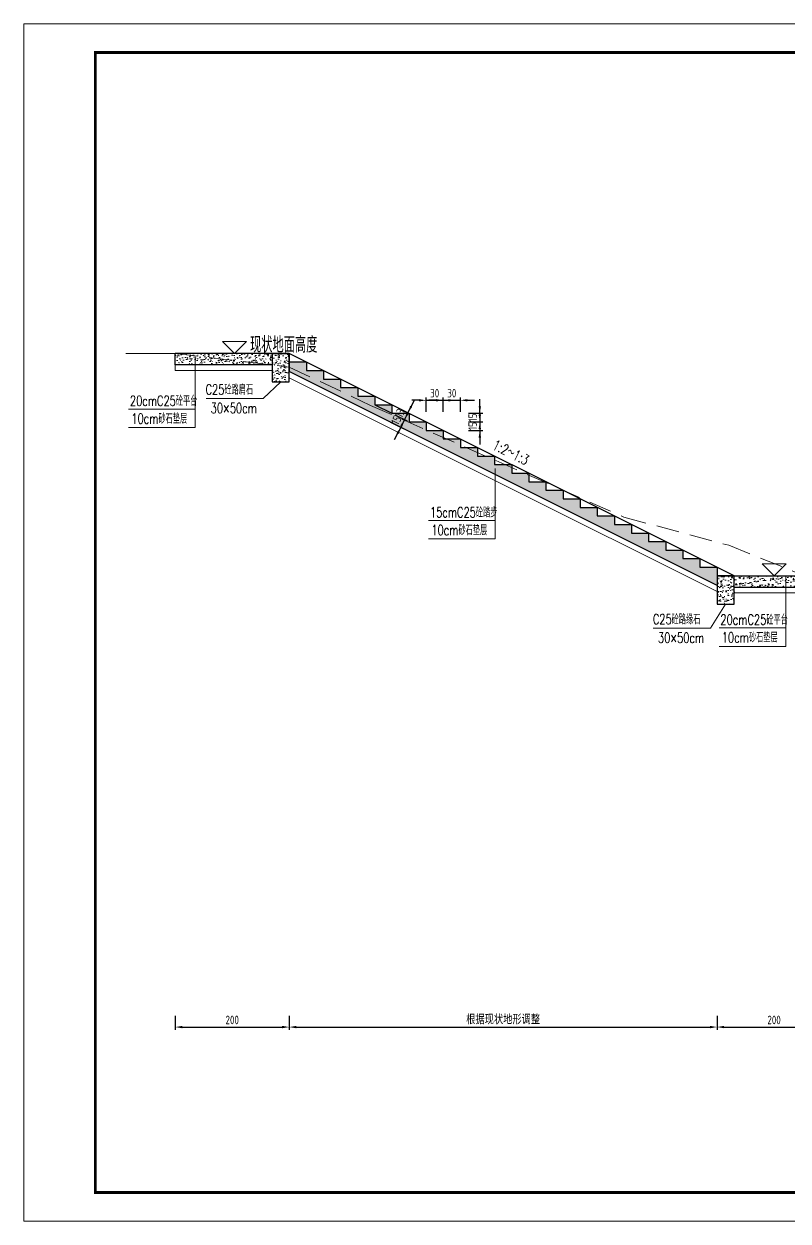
# Model space of a CAD drawing. Header units: inches. Extents: x 23 to 70, y 0 to 119.
# Drawn here: x 23.29 to 36.69, y 71.54 to 92.54 of the extents above; entities that cross this region are included whole.
import ezdxf

# ---------------------------------------------------------------- set-up
doc = ezdxf.new("R2010")
doc.units = ezdxf.units.IN
doc.header["$MEASUREMENT"] = 0
doc.linetypes.add('X5', pattern=[3, 2, -1])
for name, color, linetype, lineweight in [('000细实线', 4, 'Continuous', 18), ('000虚线', 2, 'X5', 18), ('000轮廓', 6, 'Continuous', 30), ('00标注文字', 2, 'Continuous', 15), ('JZYS-01-文本层', 7, 'Continuous', 18), ('JZYS-4-细实线层2', 3, 'Continuous', 18), ('填充', 8, 'Continuous', 15)]:
    doc.layers.add(name, color=color, linetype=linetype, lineweight=lineweight)
for name, color, linetype in [('图框', 7, 'Continuous'), ('辅助', 7, 'Continuous'), ('钢筋标注', 7, 'Continuous')]:
    doc.layers.add(name, color=color, linetype=linetype)
doc.styles.get("Standard").update_dxf_attribs({"font": 'txt', "bigfont": 'gbcbig.shx'})
doc.styles.add('TSSD_Dimension', font='tssdeng.shx', dxfattribs={"width": 0.8, "bigfont": 'hztxt.shx'})
doc.dimstyles.new('TSSD_200_1_3.5', dxfattribs={"dimscale": 0.25, "dimtxt": 2.85, "dimasz": 2.5, "dimexe": 1, "dimexo": 2.5, "dimgap": 1, "dimtad": 1, "dimdec": 0, "dimlfac": 100, "dimzin": 0, "dimdsep": 46, "dimtxsty": 'TSSD_Dimension', "dimcen": 0, "dimdle": 1, "dimclrd": 3, "dimclre": 3, "dimclrt": 7, "dimadec": 1, "dimazin": 0, "dimtfac": 1, "dimtdec": 0, "dimtix": 1, "dimtmove": 2, "dimatfit": 3, "dimfxl": 5, "dimfxlon": 1, "dimtolj": 1, "dimtzin": 0, "dimarcsym": 0})
pattern_1 = [(50, (-636889.17598, -3367983.01987), (0.182184668996, -0.015939085539), [0.01905, -0.20955]), (355, (-636889.17598, -3367983.01987), (-0.035242825976, 0.191056642882), [0.01524, -0.16764]), (100.451, (-636889.1608, -3367983.0212), (0.146942501666, 0.17511668782), [0.01619, -0.17809]), (46.1842, (-636889.17598, -3367982.96907), (0.271079040892, -0.042042327933), [0.028575, -0.314325]), (96.6356, (-636889.1534, -3367982.97258), (0.237404234466, 0.24742555589), [0.024285, -0.267135]), (351.184, (-636889.17598, -3367982.96907), (0.237404605814, 0.24742511786), [0.02286, -0.25146]), (21, (-636889.15058, -3367982.98177), (0.1516148798354, -0.102265518517), [0.01905, -0.20955]), (326, (-636889.15058, -3367982.98177), (0.061802028348, 0.184187966122), [0.01524, -0.16764]), (71.4514, (-636889.13794, -3367982.9903), (0.21341649077, 0.081922857716), [0.01619, -0.17809]), (37.5, (-636889.17598, -3367983.019874), (0.0030886032506, 0.0845550388732), [0, -0.165608, 0, -0.17018, 0, -0.168275]), (7.5, (-636889.17598, -3367983.01987), (0.0668196625103, 0.100180574818), [0, -0.097028, 0, -0.161798, 0, -0.064135]), (327.5, (-636889.23262, -3367983.019874), (0.1355905951669, -0.0057287439927), [0, -0.0635, 0, -0.19812, 0, -0.26289]), (317.5, (-636889.25802, -3367983.01987), (0.148129181386, 0.0254264910333), [0, -0.08255, 0, -0.131572, 0, -0.18669])]

# ---------------------------------------------------------------- blocks, each defined once
blk = doc.blocks.new('*D60')
at = {"layer": 'Defpoints', "color": 0, "transparency": 16777216}
for p in [(35.442, 82.857), (37.442, 82.857), (37.442, 74.94)]:
    blk.add_point(p, dxfattribs=at)
at = {"layer": '辅助', "color": 3, "linetype": 'ByBlock', "lineweight": -2, "transparency": 16777216}
for p, q in [((35.442, 75.14), (35.442, 74.89)), ((37.442, 75.14), (37.442, 74.89))]:
    blk.add_line(p, q, dxfattribs=at)
at = {"layer": '辅助', "color": 3, "lineweight": -2, "transparency": 16777216}
blk.add_line((35.567, 74.94), (37.317, 74.94), dxfattribs=at)
at = {"layer": '辅助', "color": 3, "transparency": 16777216}
for points in [[(35.567, 74.961), (35.567, 74.919), (35.442, 74.94)], [(37.317, 74.961), (37.317, 74.919), (37.442, 74.94)]]:
    blk.add_solid(points, dxfattribs=at)
at = {"layer": '辅助', "color": 7, "transparency": 16777216, "insert": (36.442, 75.065), "char_height": 0.15, "attachment_point": 5, "style": 'TSSD_Dimension'}
blk.add_mtext('\\A1;200', dxfattribs=at)
blk = doc.blocks.new('*D64')
at = {"layer": 'Defpoints', "color": 0, "transparency": 16777216}
for p in [(27.942, 86.757), (35.442, 82.857), (35.442, 74.94)]:
    blk.add_point(p, dxfattribs=at)
at = {"layer": '辅助', "color": 3, "linetype": 'ByBlock', "lineweight": -2, "transparency": 16777216}
for p, q in [((27.942, 75.14), (27.942, 74.89)), ((35.442, 75.14), (35.442, 74.89))]:
    blk.add_line(p, q, dxfattribs=at)
at = {"layer": '辅助', "color": 3, "lineweight": -2, "transparency": 16777216}
blk.add_line((28.067, 74.94), (35.317, 74.94), dxfattribs=at)
at = {"layer": '辅助', "color": 3, "transparency": 16777216}
for points in [[(28.067, 74.961), (28.067, 74.919), (27.942, 74.94)], [(35.317, 74.961), (35.317, 74.919), (35.442, 74.94)]]:
    blk.add_solid(points, dxfattribs=at)
at = {"layer": '辅助', "color": 7, "transparency": 16777216, "insert": (31.692, 75.065), "char_height": 0.15, "attachment_point": 5, "style": 'TSSD_Dimension'}
blk.add_mtext('\\A1;根据现状地形调整', dxfattribs=at)
blk = doc.blocks.new('*D65')
at = {"layer": 'Defpoints', "color": 0, "transparency": 16777216}
for p in [(30.642, 85.935), (30.342, 85.407), (30.642, 85.407)]:
    blk.add_point(p, dxfattribs=at)
at = {"layer": '辅助', "color": 3, "lineweight": -2, "transparency": 16777216}
for p, q in [((30.217, 85.935), (30.092, 85.935)), ((30.342, 85.935), (30.642, 85.935)), ((30.767, 85.935), (30.892, 85.935))]:
    blk.add_line(p, q, dxfattribs=at)
at = {"layer": '辅助', "color": 3, "linetype": 'ByBlock', "lineweight": -2, "transparency": 16777216}
for p, q in [((30.342, 85.735), (30.342, 85.985)), ((30.642, 85.735), (30.642, 85.985))]:
    blk.add_line(p, q, dxfattribs=at)
at = {"layer": '辅助', "color": 3, "transparency": 16777216}
for points in [[(30.217, 85.956), (30.217, 85.914), (30.342, 85.935)], [(30.767, 85.956), (30.767, 85.914), (30.642, 85.935)]]:
    blk.add_solid(points, dxfattribs=at)
at = {"layer": '辅助', "color": 7, "transparency": 16777216, "insert": (30.492, 86.06), "char_height": 0.15, "attachment_point": 5, "style": 'TSSD_Dimension'}
blk.add_mtext('\\A1;30', dxfattribs=at)
blk = doc.blocks.new('*D66')
at = {"layer": 'Defpoints', "color": 0, "transparency": 16777216}
for p in [(30.942, 85.935), (30.642, 85.407), (30.942, 85.257)]:
    blk.add_point(p, dxfattribs=at)
at = {"layer": '辅助', "color": 3, "lineweight": -2, "transparency": 16777216}
for p, q in [((30.517, 85.935), (30.392, 85.935)), ((30.642, 85.935), (30.942, 85.935)), ((31.067, 85.935), (31.192, 85.935))]:
    blk.add_line(p, q, dxfattribs=at)
at = {"layer": '辅助', "color": 3, "linetype": 'ByBlock', "lineweight": -2, "transparency": 16777216}
for p, q in [((30.642, 85.735), (30.642, 85.985)), ((30.942, 85.735), (30.942, 85.985))]:
    blk.add_line(p, q, dxfattribs=at)
at = {"layer": '辅助', "color": 3, "transparency": 16777216}
for points in [[(30.517, 85.956), (30.517, 85.914), (30.642, 85.935)], [(31.067, 85.956), (31.067, 85.914), (30.942, 85.935)]]:
    blk.add_solid(points, dxfattribs=at)
at = {"layer": '辅助', "color": 7, "transparency": 16777216, "insert": (30.792, 86.06), "char_height": 0.15, "attachment_point": 5, "style": 'TSSD_Dimension'}
blk.add_mtext('\\A1;30', dxfattribs=at)
blk = doc.blocks.new('*D67')
at = {"layer": 'Defpoints', "color": 0, "transparency": 16777216}
for p in [(30.042, 85.707), (30.042, 85.557), (31.283, 85.557)]:
    blk.add_point(p, dxfattribs=at)
at = {"layer": '辅助', "color": 3, "lineweight": -2, "transparency": 16777216}
for p, q in [((31.283, 85.832), (31.283, 85.957)), ((31.283, 85.707), (31.283, 85.557)), ((31.283, 85.432), (31.283, 85.307))]:
    blk.add_line(p, q, dxfattribs=at)
at = {"layer": '辅助', "color": 3, "linetype": 'ByBlock', "lineweight": -2, "transparency": 16777216}
for p, q in [((31.083, 85.707), (31.333, 85.707)), ((31.083, 85.557), (31.333, 85.557))]:
    blk.add_line(p, q, dxfattribs=at)
at = {"layer": '辅助', "color": 3, "transparency": 16777216}
for points in [[(31.262, 85.832), (31.304, 85.832), (31.283, 85.707)], [(31.262, 85.432), (31.304, 85.432), (31.283, 85.557)]]:
    blk.add_solid(points, dxfattribs=at)
at = {"layer": '辅助', "color": 7, "transparency": 16777216, "insert": (31.158, 85.632), "char_height": 0.15, "attachment_point": 5, "rotation": 90, "style": 'TSSD_Dimension'}
blk.add_mtext('\\A1;15', dxfattribs=at)
blk = doc.blocks.new('*D68')
at = {"layer": 'Defpoints', "color": 0, "transparency": 16777216}
for p in [(30.042, 85.557), (30.492, 85.407), (31.283, 85.407)]:
    blk.add_point(p, dxfattribs=at)
at = {"layer": '辅助', "color": 3, "lineweight": -2, "transparency": 16777216}
for p, q in [((31.283, 85.682), (31.283, 85.807)), ((31.283, 85.557), (31.283, 85.407)), ((31.283, 85.282), (31.283, 85.157))]:
    blk.add_line(p, q, dxfattribs=at)
at = {"layer": '辅助', "color": 3, "linetype": 'ByBlock', "lineweight": -2, "transparency": 16777216}
for p, q in [((31.083, 85.557), (31.333, 85.557)), ((31.083, 85.407), (31.333, 85.407))]:
    blk.add_line(p, q, dxfattribs=at)
at = {"layer": '辅助', "color": 3, "transparency": 16777216}
for points in [[(31.262, 85.682), (31.304, 85.682), (31.283, 85.557)], [(31.262, 85.282), (31.304, 85.282), (31.283, 85.407)]]:
    blk.add_solid(points, dxfattribs=at)
at = {"layer": '辅助', "color": 7, "transparency": 16777216, "insert": (31.158, 85.482), "char_height": 0.15, "attachment_point": 5, "rotation": 90, "style": 'TSSD_Dimension'}
blk.add_mtext('\\A1;15', dxfattribs=at)
blk = doc.blocks.new('*D69')
at = {"layer": 'Defpoints', "color": 0, "transparency": 16777216}
for p in [(29.682, 85.737), (29.742, 85.857), (29.963, 85.596)]:
    blk.add_point(p, dxfattribs=at)
at = {"layer": '辅助', "color": 3, "lineweight": -2, "transparency": 16777216}
for p, q in [((30.079, 85.828), (30.135, 85.94)), ((30.023, 85.716), (29.963, 85.596)), ((29.907, 85.484), (29.852, 85.373))]:
    blk.add_line(p, q, dxfattribs=at)
at = {"layer": '辅助', "color": 3, "linetype": 'ByBlock', "lineweight": -2, "transparency": 16777216}
for p, q in [((29.794, 85.681), (30.008, 85.574)), ((29.854, 85.801), (30.068, 85.694))]:
    blk.add_line(p, q, dxfattribs=at)
at = {"layer": '辅助', "color": 3, "transparency": 16777216}
for points in [[(30.061, 85.837), (30.098, 85.819), (30.023, 85.716)], [(29.889, 85.494), (29.926, 85.475), (29.963, 85.596)]]:
    blk.add_solid(points, dxfattribs=at)
at = {"layer": '辅助', "color": 7, "transparency": 16777216, "insert": (29.882, 85.712), "char_height": 0.15, "attachment_point": 5, "rotation": 63.4349, "style": 'TSSD_Dimension'}
blk.add_mtext('\\A1;13', dxfattribs=at)
blk = doc.blocks.new('*D70')
at = {"layer": 'Defpoints', "color": 0, "transparency": 16777216}
for p in [(27.942, 86.439), (29.682, 85.737), (29.896, 85.462)]:
    blk.add_point(p, dxfattribs=at)
at = {"layer": '辅助', "color": 3, "linetype": 'ByBlock', "lineweight": -2, "transparency": 16777216}
for p, q in [((29.794, 85.681), (30.008, 85.574)), ((29.717, 85.552), (29.941, 85.44))]:
    blk.add_line(p, q, dxfattribs=at)
at = {"layer": '辅助', "color": 3, "lineweight": -2, "transparency": 16777216}
for p, q in [((30.019, 85.708), (30.075, 85.82)), ((29.963, 85.596), (29.896, 85.462)), ((29.84, 85.35), (29.784, 85.239))]:
    blk.add_line(p, q, dxfattribs=at)
at = {"layer": '辅助', "color": 3, "transparency": 16777216}
for points in [[(30.001, 85.717), (30.038, 85.699), (29.963, 85.596)], [(29.822, 85.36), (29.859, 85.341), (29.896, 85.462)]]:
    blk.add_solid(points, dxfattribs=at)
at = {"layer": '辅助', "color": 7, "transparency": 16777216, "insert": (29.818, 85.585), "char_height": 0.15, "attachment_point": 5, "rotation": 63.4349, "style": 'TSSD_Dimension'}
blk.add_mtext('\\A1;15', dxfattribs=at)
blk = doc.blocks.new('*D175')
at = {"layer": 'Defpoints', "color": 0, "transparency": 16777216}
for p in [(25.942, 86.757), (27.942, 86.757), (27.942, 74.94)]:
    blk.add_point(p, dxfattribs=at)
at = {"layer": '辅助', "color": 3, "linetype": 'ByBlock', "lineweight": -2, "transparency": 16777216}
for p, q in [((25.942, 75.14), (25.942, 74.89)), ((27.942, 75.14), (27.942, 74.89))]:
    blk.add_line(p, q, dxfattribs=at)
at = {"layer": '辅助', "color": 3, "lineweight": -2, "transparency": 16777216}
blk.add_line((26.067, 74.94), (27.817, 74.94), dxfattribs=at)
at = {"layer": '辅助', "color": 3, "transparency": 16777216}
for points in [[(26.067, 74.961), (26.067, 74.919), (25.942, 74.94)], [(27.817, 74.961), (27.817, 74.919), (27.942, 74.94)]]:
    blk.add_solid(points, dxfattribs=at)
at = {"layer": '辅助', "color": 7, "transparency": 16777216, "insert": (26.942, 75.065), "char_height": 0.15, "attachment_point": 5, "style": 'TSSD_Dimension'}
blk.add_mtext('\\A1;200', dxfattribs=at)

msp = doc.modelspace()

# ---------------------------------------------------------------- hatches: boundary and pattern name
at = {"layer": '填充'}
h = msp.add_hatch(dxfattribs=at)
h.set_pattern_fill('三角、点混合（混凝土）', color=256, scale=0.001, style=0)
h.set_pattern_definition(pattern_1)
h.paths.add_polyline_path([(27.642, 86.757), (25.942, 86.757), (25.942, 86.557), (27.642, 86.557)])
h = msp.add_hatch(dxfattribs=at)
h.set_pattern_fill('三角、点混合（混凝土）', color=256, scale=0.001, style=0)
h.set_pattern_definition(pattern_1)
h.paths.add_polyline_path([(27.942, 86.757), (27.642, 86.757), (27.642, 86.257), (27.942, 86.257)])
h = msp.add_hatch(dxfattribs=at)
h.set_pattern_fill('三角、点混合（混凝土）', color=256, scale=0.001, style=0)
h.set_pattern_definition(pattern_1)
h.paths.add_polyline_path([(33.642, 83.907), (33.342, 83.907), (33.342, 84.057), (33.042, 84.057), (33.042, 84.207), (32.742, 84.207), (32.742, 84.357), (32.442, 84.357), (32.442, 84.507), (32.142, 84.507), (32.142, 84.657), (31.842, 84.657), (31.842, 84.807), (31.542, 84.807), (31.542, 84.957), (31.242, 84.957), (31.242, 85.107), (30.942, 85.107), (30.942, 85.257), (30.642, 85.257), (30.642, 85.407), (30.342, 85.407), (30.342, 85.557), (30.042, 85.557), (30.042, 85.707), (29.742, 85.707), (29.742, 85.857), (29.442, 85.857), (29.442, 86.007), (29.142, 86.007), (29.142, 86.157), (28.842, 86.157), (28.842, 86.307), (28.542, 86.307), (28.542, 86.457), (28.242, 86.457), (28.242, 86.607), (27.942, 86.607), (27.942, 86.439), (35.442, 82.689), (35.442, 82.857), (35.442, 83.007), (35.142, 83.007), (35.142, 83.157), (34.842, 83.157), (34.842, 83.307), (34.542, 83.307), (34.542, 83.457), (34.242, 83.457), (34.242, 83.607), (33.942, 83.607), (33.942, 83.757), (33.642, 83.757)])
h = msp.add_hatch(dxfattribs=at)
h.set_pattern_fill('三角、点混合（混凝土）', color=256, scale=0.001, style=0)
h.set_pattern_definition(pattern_1)
h.paths.add_polyline_path([(35.742, 82.857), (35.442, 82.857), (35.442, 82.357), (35.742, 82.357)])
h = msp.add_hatch(dxfattribs=at)
h.set_pattern_fill('三角、点混合（混凝土）', color=256, scale=0.001, style=0)
h.set_pattern_definition(pattern_1)
h.paths.add_polyline_path([(37.142, 82.857), (35.742, 82.857), (35.742, 82.657), (37.142, 82.657)])

# ---------------------------------------------------------------- linework, layer by layer
at = {"linetype": 'Continuous', "lineweight": 18, "const_width": 0.05}
msp.add_lwpolyline([(24.541, 92.037), (67.341, 92.037), (67.341, 72.037), (24.541, 72.037)], close=True, dxfattribs=at)
at = {"layer": '000细实线', "color": 4, "ltscale": 10, "flags": 128}
for points in [[(25.942, 86.757), (25.075, 86.757)], [(25.942, 86.557), (25.942, 86.457)], [(27.642, 86.457), (25.942, 86.457)], [(35.442, 82.578), (27.942, 86.328)], [(35.742, 82.557), (37.142, 82.557)]]:
    msp.add_lwpolyline(points, dxfattribs=at)
at = {"layer": '000虚线', "ltscale": 0.2}
msp.add_lwpolyline([(25.942, 86.757), (27.942, 86.519), (29.369, 85.846), (33.808, 83.886), (35.649, 83.392), (40.869, 81.278), (47.618, 77.987), (49.972, 76.601), (51.532, 76.051), (54.02, 75.857), (58.861, 75.857)], dxfattribs=at)
at = {"layer": '000轮廓', "linetype": 'Continuous', "flags": 128}
for points in [[(27.942, 86.757), (25.942, 86.757)], [(25.942, 86.557), (25.942, 86.757)], [(27.642, 86.757), (27.942, 86.757), (27.942, 86.607), (28.242, 86.607), (28.242, 86.457), (28.542, 86.457)], [(27.642, 86.757), (27.642, 86.257), (27.942, 86.257), (27.942, 86.757), (27.642, 86.757)], [(27.942, 86.757), (27.942, 86.557)], [(35.742, 82.857), (27.942, 86.757)], [(27.642, 86.557), (25.942, 86.557)], [(27.942, 86.607), (27.942, 86.439)], [(35.442, 82.689), (27.942, 86.439)], [(28.542, 86.457), (28.542, 86.307), (28.842, 86.307), (28.842, 86.157), (29.142, 86.157), (29.142, 86.007), (29.442, 86.007)], [(29.442, 86.007), (29.442, 85.857), (29.742, 85.857), (29.742, 85.707), (30.042, 85.707), (30.042, 85.557), (30.342, 85.557)], [(30.342, 85.557), (30.342, 85.407), (30.642, 85.407), (30.642, 85.257), (30.942, 85.257), (30.942, 85.107), (31.242, 85.107)], [(31.242, 85.107), (31.242, 84.957), (31.542, 84.957), (31.542, 84.807), (31.842, 84.807), (31.842, 84.657), (32.142, 84.657)], [(32.142, 84.657), (32.142, 84.507), (32.442, 84.507), (32.442, 84.357), (32.742, 84.357), (32.742, 84.207), (33.042, 84.207)], [(33.042, 84.207), (33.042, 84.057), (33.342, 84.057), (33.342, 83.907), (33.642, 83.907), (33.642, 83.757), (33.942, 83.757)], [(33.942, 83.757), (33.942, 83.607), (34.242, 83.607), (34.242, 83.457), (34.542, 83.457), (34.542, 83.307), (34.842, 83.307)], [(34.842, 83.307), (34.842, 83.157), (35.142, 83.157), (35.142, 83.007), (35.442, 83.007), (35.442, 82.857), (35.742, 82.857)], [(35.442, 82.857), (35.442, 82.357), (35.742, 82.357), (35.742, 82.857), (35.442, 82.857)], [(35.742, 82.857), (37.142, 82.857)], [(35.742, 82.657), (37.142, 82.657)]]:
    msp.add_lwpolyline(points, dxfattribs=at)
at = {"layer": '00标注文字', "lineweight": 0}
for p, q in [((26.295, 85.458), (26.295, 86.696)), ((26.295, 85.78), (25.126, 85.78)), ((26.295, 85.458), (25.126, 85.458)), ((31.555, 83.503), (31.555, 84.74)), ((31.555, 83.824), (30.386, 83.824)), ((31.555, 83.503), (30.386, 83.503)), ((36.647, 81.619), (36.647, 82.857)), ((36.647, 81.941), (35.478, 81.941)), ((36.647, 81.619), (35.478, 81.619))]:
    msp.add_line(p, q, dxfattribs=at)
for points in [[(26.483, 85.967), (27.484, 85.967), (26.483, 85.967), (27.484, 85.967), (27.792, 86.257)], [(34.325, 81.939), (35.325, 81.939), (34.325, 81.939), (35.325, 81.939), (35.592, 82.357)]]:
    msp.add_lwpolyline(points, dxfattribs=at)
at = {"layer": 'JZYS-4-细实线层2', "flags": 128}
for points in [[(26.771, 86.968), (27.193, 86.968), (26.982, 86.757)], [(36.231, 83.068), (36.653, 83.068), (36.442, 82.857)]]:
    msp.add_lwpolyline(points, close=True, dxfattribs=at)
at = {"layer": '图框', "color": 7, "linetype": 'Continuous', "lineweight": 18, "flags": 128}
msp.add_lwpolyline([(23.291, 92.537), (67.841, 92.537), (67.841, 71.537), (23.291, 71.537)], close=True, dxfattribs=at)
at = {"layer": '钢筋标注', "color": 3, "flags": 128}
msp.add_lwpolyline([(29.442, 85.857), (29.742, 85.707)], dxfattribs=at)

# ---------------------------------------------------------------- texts
at = {"layer": '00标注文字', "lineweight": 0, "width": 0.7}
for s, p in [('C25砼路肩石', (26.475, 86.034)), ('20cmC25砼平台', (25.149, 85.836)), ('10cm砂石垫层', (25.174, 85.525)), ('30×50cm', (26.565, 85.708)), ('15cmC25砼踏步', (30.409, 83.88)), ('10cm砂石垫层', (30.434, 83.569)), ('C25砼路缘石', (34.317, 82.006)), ('20cmC25砼平台', (35.501, 81.997)), ('30×50cm', (34.407, 81.68)), ('10cm砂石垫层', (35.526, 81.686))]:
    msp.add_text(s, height=0.18, dxfattribs=at).set_placement(p)
msp.add_text('1:2～1:3', height=0.18, rotation=333.4349, dxfattribs=at).set_placement((31.49, 85.089))
at = {"layer": 'JZYS-01-文本层', "style": 'TSSD_Dimension', "width": 0.7}
msp.add_text('现状地面高度', height=0.2812, dxfattribs=at).set_placement((27.254, 86.77))

# ---------------------------------------------------------------- dimensions: what is measured, and where the dimension line sits
at = {"layer": '辅助'}
for base, p1, p2, picture, middle in [((27.942, 74.94), (25.942, 86.757), (27.942, 86.757), '*D175', (26.942, 75.065)), ((30.642, 85.935), (30.342, 85.407), (30.642, 85.407), '*D65', (30.492, 86.06)), ((30.942, 85.935), (30.642, 85.407), (30.942, 85.257), '*D66', (30.792, 86.06)), ((37.442, 74.94), (35.442, 82.857), (37.442, 82.857), '*D60', (36.442, 75.065))]:
    dim = msp.add_linear_dim(base=base, p1=p1, p2=p2, dimstyle='TSSD_200_1_3.5', override={"dimscale": 0.05, "dimtxt": 3, "dimfxl": 4}, dxfattribs=at)
    dim.commit()
    dim.dimension.update_dxf_attribs({"geometry": picture, "text_midpoint": middle})
dim = msp.add_linear_dim(base=(35.442, 74.94), p1=(27.942, 86.757), p2=(35.442, 82.857), text='根据现状地形调整', dimstyle='TSSD_200_1_3.5', override={"dimscale": 0.05, "dimtxt": 3, "dimfxl": 4}, dxfattribs=at)
dim.commit()
dim.dimension.update_dxf_attribs({"geometry": '*D64', "text_midpoint": (31.692, 75.065)})
for base, p1, p2, angle, picture, middle in [((29.896, 85.462), (29.682, 85.737), (27.942, 86.439), 63.4349, '*D70', (29.818, 85.585)), ((31.283, 85.557), (30.042, 85.707), (30.042, 85.557), 90, '*D67', (31.158, 85.632)), ((31.283, 85.407), (30.042, 85.557), (30.492, 85.407), 90, '*D68', (31.158, 85.482))]:
    dim = msp.add_linear_dim(base=base, p1=p1, p2=p2, angle=angle, dimstyle='TSSD_200_1_3.5', override={"dimscale": 0.05, "dimtxt": 3, "dimfxl": 4}, dxfattribs=at)
    dim.commit()
    dim.dimension.update_dxf_attribs({"geometry": picture, "text_midpoint": middle})
dim = msp.add_aligned_dim(p1=(29.742, 85.857), p2=(29.682, 85.737), distance=0.315, dimstyle='TSSD_200_1_3.5', override={"dimscale": 0.05, "dimtxt": 3, "dimfxl": 4}, dxfattribs=at)
dim.commit()
dim.dimension.update_dxf_attribs({"geometry": '*D69', "text_midpoint": (29.882, 85.712)})

doc.saveas('drawing.dxf')
